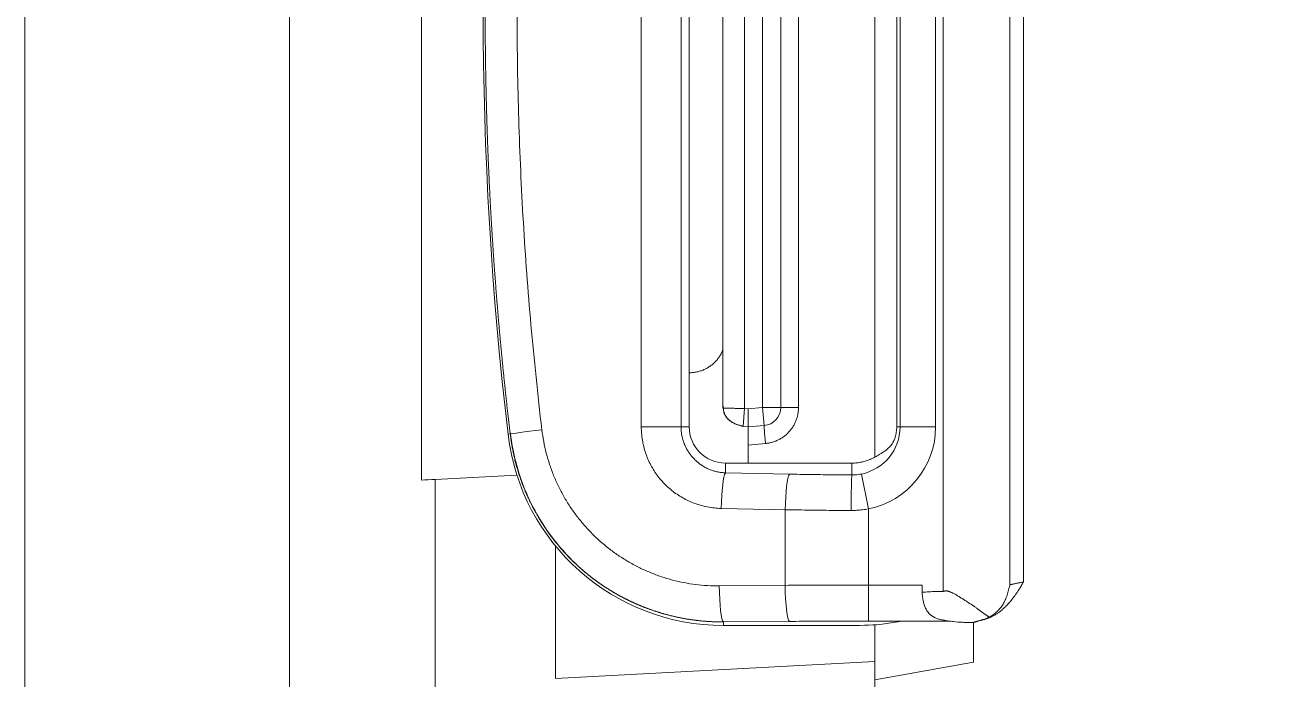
# Model space of a CAD drawing. Header units: inches. Extents: x 21126 to 21898, y -6726 to -5634.
# Drawn here: x 21640.9 to 21675.48, y -6540.4 to -6522.29 of the extents above; entities that cross this region are included whole.
import ezdxf

# ---------------------------------------------------------------- set-up
doc = ezdxf.new("R2010")
doc.units = ezdxf.units.IN
doc.header["$LTSCALE"] = 4.84
doc.header["$MEASUREMENT"] = 0
doc.linetypes.add('CENTER', pattern=[0.6, 0.375, -0.075, 0.075, -0.075])
doc.layers.get('0').update_dxf_attribs({"linetype": 'CONTINUOUS', "lineweight": 13})

msp = doc.modelspace()

# ---------------------------------------------------------------- linework, layer by layer
at = {"ltscale": 0.5}
for p, q in [((21640.901, -6483.814), (21640.901, -6560.023)), ((21648.217, -6483.687), (21648.217, -6560.15)), ((21666.304, -6537.972), (21666.304, -6505.865)), ((21668.146, -6506.048), (21668.146, -6537.789)), ((21668.522, -6537.71), (21668.522, -6506.127)), ((21651.873, -6508.945), (21651.873, -6534.892)), ((21664.406, -6534.257), (21664.406, -6509.58)), ((21664.406, -6534.257), (21664.406, -6509.58)), ((21657.949, -6510.419), (21657.949, -6533.419)), ((21659.049, -6510.419), (21659.049, -6533.419)), ((21665.014, -6510.419), (21665.014, -6533.419)), ((21665.107, -6533.419), (21665.107, -6510.419)), ((21666.091, -6533.419), (21666.091, -6510.419)), ((21660.206, -6510.938), (21660.206, -6532.899)), ((21660.806, -6510.929), (21660.806, -6532.908)), ((21661.306, -6510.955), (21661.306, -6532.882)), ((21661.806, -6510.955), (21661.806, -6532.882)), ((21662.298, -6532.882), (21662.298, -6510.955)), ((21659.276, -6531.919), (21659.276, -6511.919)), ((21659.276, -6531.919), (21659.276, -6533.419)), ((21660.763, -6533.398), (21660.806, -6532.908)), ((21660.906, -6532.917), (21660.806, -6532.908)), ((21661.306, -6532.882), (21660.906, -6532.917)), ((21661.806, -6532.882), (21661.306, -6532.882)), ((21661.35, -6533.38), (21661.306, -6532.882)), ((21662.298, -6532.882), (21661.806, -6532.882)), ((21660.763, -6533.406), (21660.763, -6533.398)), ((21661.35, -6533.38), (21660.906, -6533.419)), ((21654.323, -6533.614), (21654.263, -6533.621)), ((21659.049, -6533.419), (21657.949, -6533.419)), ((21659.049, -6533.419), (21659.276, -6533.419)), ((21660.906, -6533.419), (21660.763, -6533.406)), ((21660.906, -6533.92), (21660.906, -6533.419)), ((21665.107, -6533.419), (21665.014, -6533.419)), ((21665.107, -6533.419), (21666.091, -6533.419)), ((21660.906, -6533.92), (21661.385, -6533.878)), ((21660.906, -6534.419), (21660.906, -6533.92)), ((21660.276, -6534.419), (21663.706, -6534.419)), ((21660.276, -6534.691), (21660.276, -6534.419)), ((21663.776, -6534.748), (21663.776, -6534.419)), ((21654.51, -6534.754), (21652.246, -6534.872)), ((21660.276, -6534.691), (21662.045, -6534.727)), ((21664.037, -6534.723), (21664.23, -6535.689)), ((21652.246, -6560.162), (21652.246, -6534.872)), ((21660.161, -6535.675), (21661.93, -6535.711)), ((21661.93, -6535.711), (21661.93, -6537.806)), ((21664.23, -6537.797), (21664.23, -6535.689)), ((21655.578, -6536.718), (21655.578, -6540.381)), ((21661.93, -6537.806), (21660.107, -6537.821)), ((21664.23, -6538.795), (21664.23, -6537.797)), ((21665.717, -6537.797), (21664.23, -6537.797)), ((21665.717, -6537.797), (21665.717, -6537.996)), ((21662.045, -6538.804), (21660.222, -6538.818)), ((21660.222, -6538.818), (21660.222, -6538.919)), ((21663.706, -6538.919), (21660.222, -6538.919)), ((21665.169, -6538.795), (21664.23, -6538.795)), ((21664.406, -6539.918), (21664.406, -6538.898)), ((21664.406, -6539.919), (21664.406, -6538.898)), ((21665.169, -6538.795), (21664.613, -6538.878)), ((21665.153, -6538.797), (21665.773, -6538.797)), ((21666.489, -6538.797), (21665.773, -6538.797)), ((21667.136, -6539.937), (21667.136, -6538.843)), ((21664.406, -6539.919), (21655.578, -6540.381)), ((21664.406, -6542.419), (21664.406, -6539.919)), ((21664.406, -6540.419), (21667.136, -6539.937))]:
    msp.add_line(p, q, dxfattribs=at)
for centre, radius, start, end in [((21753.576, -6521.919), 100, 173.27987, 186.72013), ((21661.306, -6532.882), 0.5, 274.9999, 0), ((21660.222, -6532.919), 6, 186.7201, 270), ((21660.276, -6533.419), 1, 180, 270), ((21663.776, -6533.419), 1.33, 281.3098, 0), ((21663.776, -6533.419), 2.315, 281.3098, 0)]:
    msp.add_arc(centre, radius, start, end, dxfattribs=at)
for centre, major_axis, ratio, start_param, end_param in [((21661.393, -6533.878), (-0.044, 0.498), 0.017386, 0, 1.569275), ((21655.314, -6533.497), (-0.993, -0.118), 0.013658, 4.826857, 6.213366), ((21664.123, -6533.419), (0.916, 0), 0.925751, 5.276556, 5.660172), ((21663.706, -6534.595), (-1, 0), 0.176327, 4.642647, 4.712389), ((21660.276, -6535.675), (0.02, 1), 0.114997, 0.175711, 1.573144), ((21662.045, -6535.711), (0.02, 1), 0.114997, 0.175711, 1.573144), ((21663.776, -6535.733), (0.004, 1), 0.023897, 0.174583, 1.570897), ((21660.222, -6537.821), (0.008, -1), 0.115017, 4.711458, 6.212905), ((21662.045, -6537.806), (0.008, -1), 0.115017, 4.711458, 6.212905), ((21663.706, -6538.849), (1, 0), 0.069927, 4.712389, 5.846853)]:
    msp.add_ellipse(centre, major_axis=major_axis, ratio=ratio, start_param=start_param, end_param=end_param, dxfattribs=at)
at = {"color": 1, "linetype": 'CENTER'}
msp.add_spline([(21664.406, -6573.251), (21672.474, -6607.527), (21696.26, -6624.872), (21733.06, -6611.227), (21746.807, -6557.476), (21746.807, -6524.77), (21753.62, -6485.482)], degree=3, dxfattribs=at)
at = {"ltscale": 0.5}
for points, knots in [([(21654.323, -6533.614), (21654.317, -6533.562), (21654.305, -6533.458), (21654.287, -6533.303), (21654.269, -6533.148), (21654.251, -6532.993), (21654.234, -6532.837), (21654.217, -6532.682), (21654.2, -6532.526), (21654.184, -6532.371), (21654.167, -6532.216), (21654.151, -6532.06), (21654.135, -6531.905), (21654.12, -6531.749), (21654.104, -6531.594), (21654.089, -6531.438), (21654.074, -6531.282), (21654.06, -6531.127), (21654.045, -6530.971), (21654.031, -6530.816), (21654.017, -6530.66), (21654.003, -6530.504), (21653.99, -6530.348), (21653.977, -6530.193), (21653.964, -6530.037), (21653.951, -6529.881), (21653.939, -6529.725), (21653.927, -6529.57), (21653.915, -6529.414), (21653.903, -6529.258), (21653.892, -6529.102), (21653.88, -6528.946), (21653.869, -6528.79), (21653.859, -6528.634), (21653.848, -6528.478), (21653.838, -6528.322), (21653.828, -6528.166), (21653.818, -6528.01), (21653.809, -6527.854), (21653.8, -6527.698), (21653.791, -6527.542), (21653.782, -6527.386), (21653.773, -6527.23), (21653.765, -6527.074), (21653.757, -6526.918), (21653.749, -6526.762), (21653.742, -6526.606), (21653.735, -6526.45), (21653.728, -6526.293), (21653.721, -6526.137), (21653.714, -6525.981), (21653.708, -6525.825), (21653.702, -6525.669), (21653.696, -6525.513), (21653.691, -6525.356), (21653.685, -6525.2), (21653.68, -6525.044), (21653.676, -6524.888), (21653.671, -6524.732), (21653.667, -6524.575), (21653.663, -6524.419), (21653.659, -6524.263), (21653.655, -6524.107), (21653.652, -6523.95), (21653.649, -6523.794), (21653.646, -6523.638), (21653.643, -6523.481), (21653.641, -6523.325), (21653.639, -6523.169), (21653.637, -6523.013), (21653.635, -6522.856), (21653.634, -6522.7), (21653.633, -6522.544), (21653.632, -6522.387), (21653.632, -6522.231), (21653.631, -6522.075), (21653.631, -6521.971), (21653.631, -6521.919)], [0, 0, 0, 0, 0.013334, 0.026667, 0.040001, 0.053335, 0.066668, 0.080002, 0.093335, 0.106669, 0.120002, 0.133336, 0.146669, 0.160003, 0.173337, 0.18667, 0.200003, 0.213337, 0.22667, 0.240004, 0.253337, 0.266671, 0.280004, 0.293338, 0.306671, 0.320004, 0.333338, 0.346671, 0.360005, 0.373338, 0.386671, 0.400005, 0.413338, 0.426671, 0.440005, 0.453338, 0.466671, 0.480005, 0.493338, 0.506671, 0.520004, 0.533338, 0.546671, 0.560004, 0.573338, 0.586671, 0.600004, 0.613337, 0.626671, 0.640004, 0.653337, 0.66667, 0.680003, 0.693337, 0.70667, 0.720003, 0.733336, 0.74667, 0.760003, 0.773336, 0.786669, 0.800002, 0.813336, 0.826669, 0.840002, 0.853335, 0.866668, 0.880001, 0.893335, 0.906668, 0.920001, 0.933334, 0.946667, 0.96, 0.973334, 0.986667, 1, 1, 1, 1]), ([(21655.199, -6533.497), (21655.083, -6532.52), (21654.883, -6530.581), (21654.674, -6527.755), (21654.545, -6524.903), (21654.514, -6522.954), (21654.514, -6521.962), (21654.514, -6521.919)], [0, 0, 0, 0, 0.24714, 0.494281, 0.741421, 0.988561, 1, 1, 1, 1]), ([(21659.276, -6531.919), (21659.311, -6531.919), (21659.381, -6531.915), (21659.485, -6531.898), (21659.586, -6531.871), (21659.684, -6531.834), (21659.777, -6531.786), (21659.865, -6531.729), (21659.947, -6531.663), (21660.021, -6531.589), (21660.087, -6531.507), (21660.144, -6531.42), (21660.183, -6531.342), (21660.203, -6531.294), (21660.21, -6531.278)], [0, 0, 0, 0, 0.086998, 0.173997, 0.260995, 0.347994, 0.434992, 0.521991, 0.608989, 0.695988, 0.782986, 0.869985, 0.956983, 1, 1, 1, 1]), ([(21660.22, -6532.852), (21660.217, -6532.891), (21660.219, -6532.966), (21660.254, -6533.075), (21660.316, -6533.17), (21660.399, -6533.247), (21660.495, -6533.307), (21660.594, -6533.35), (21660.687, -6533.38), (21660.739, -6533.393), (21660.763, -6533.398)], [0, 0, 0, 0, 0.128483, 0.260979, 0.396852, 0.533023, 0.665155, 0.78899, 0.901252, 1, 1, 1, 1]), ([(21660.217, -6532.899), (21660.217, -6532.923), (21660.223, -6532.983), (21660.253, -6533.078), (21660.314, -6533.172), (21660.394, -6533.248), (21660.486, -6533.307), (21660.581, -6533.349), (21660.671, -6533.378), (21660.723, -6533.392), (21660.747, -6533.397)], [0, 0, 0, 0, 0.08669, 0.22769, 0.371283, 0.514262, 0.652291, 0.781175, 0.897703, 1, 1, 1, 1]), ([(21660.806, -6532.908), (21660.783, -6532.908), (21660.738, -6532.907), (21660.673, -6532.906), (21660.608, -6532.905), (21660.546, -6532.904), (21660.488, -6532.903), (21660.433, -6532.902), (21660.383, -6532.902), (21660.338, -6532.901), (21660.299, -6532.9), (21660.266, -6532.9), (21660.24, -6532.9), (21660.226, -6532.899), (21660.22, -6532.899), (21660.219, -6532.899)], [0, 0, 0, 0, 0.081802, 0.163604, 0.245406, 0.327208, 0.409011, 0.490813, 0.572615, 0.654417, 0.736219, 0.818021, 0.899823, 0.981625, 1, 1, 1, 1]), ([(21660.724, -6533.403), (21660.724, -6533.403), (21660.725, -6533.403), (21660.726, -6533.402), (21660.727, -6533.402), (21660.728, -6533.401), (21660.728, -6533.4), (21660.729, -6533.399), (21660.73, -6533.396), (21660.73, -6533.394), (21660.73, -6533.393), (21660.73, -6533.393)], [0, 0, 0, 0, 0.124961, 0.249922, 0.374883, 0.499844, 0.624805, 0.749766, 0.874727, 0.999688, 1, 1, 1, 1]), ([(21660.728, -6533.394), (21660.735, -6533.395), (21660.747, -6533.397), (21660.759, -6533.399), (21660.764, -6533.4)], [0, 0, 0, 0, 0.568322, 1, 1, 1, 1]), ([(21660.222, -6538.818), (21660.209, -6538.818), (21660.183, -6538.819), (21660.144, -6538.818), (21660.104, -6538.818), (21660.066, -6538.817), (21660.027, -6538.816), (21659.988, -6538.815), (21659.95, -6538.814), (21659.911, -6538.812), (21659.873, -6538.81), (21659.835, -6538.808), (21659.797, -6538.806), (21659.759, -6538.803), (21659.722, -6538.8), (21659.684, -6538.797), (21659.647, -6538.794), (21659.61, -6538.791), (21659.573, -6538.787), (21659.536, -6538.783), (21659.499, -6538.779), (21659.463, -6538.774), (21659.426, -6538.77), (21659.39, -6538.765), (21659.354, -6538.76), (21659.318, -6538.755), (21659.283, -6538.749), (21659.247, -6538.744), (21659.212, -6538.738), (21659.177, -6538.732), (21659.142, -6538.726), (21659.107, -6538.72), (21659.072, -6538.713), (21659.038, -6538.706), (21659.003, -6538.699), (21658.969, -6538.692), (21658.935, -6538.685), (21658.901, -6538.678), (21658.868, -6538.67), (21658.834, -6538.662), (21658.801, -6538.654), (21658.768, -6538.646), (21658.735, -6538.638), (21658.702, -6538.63), (21658.67, -6538.621), (21658.637, -6538.612), (21658.605, -6538.604), (21658.573, -6538.595), (21658.541, -6538.586), (21658.51, -6538.576), (21658.478, -6538.567), (21658.447, -6538.557), (21658.416, -6538.548), (21658.385, -6538.538), (21658.354, -6538.528), (21658.324, -6538.518), (21658.293, -6538.508), (21658.263, -6538.497), (21658.233, -6538.487), (21658.203, -6538.477), (21658.174, -6538.466), (21658.144, -6538.455), (21658.115, -6538.444), (21658.086, -6538.433), (21658.057, -6538.422), (21658.028, -6538.411), (21658, -6538.4), (21657.971, -6538.388), (21657.943, -6538.377), (21657.915, -6538.365), (21657.887, -6538.354), (21657.86, -6538.342), (21657.832, -6538.33), (21657.805, -6538.318), (21657.778, -6538.306), (21657.751, -6538.294), (21657.725, -6538.282), (21657.698, -6538.27), (21657.672, -6538.258), (21657.646, -6538.245), (21657.62, -6538.233), (21657.594, -6538.22), (21657.568, -6538.208), (21657.543, -6538.195), (21657.518, -6538.182), (21657.493, -6538.17), (21657.468, -6538.157), (21657.443, -6538.144), (21657.419, -6538.131), (21657.395, -6538.118), (21657.371, -6538.105), (21657.347, -6538.092), (21657.323, -6538.079), (21657.299, -6538.066), (21657.276, -6538.053), (21657.253, -6538.04), (21657.23, -6538.026), (21657.207, -6538.013), (21657.184, -6538), (21657.162, -6537.986), (21657.139, -6537.973), (21657.117, -6537.96), (21657.095, -6537.946), (21657.073, -6537.933), (21657.052, -6537.919), (21657.03, -6537.906), (21657.009, -6537.892), (21656.988, -6537.879), (21656.967, -6537.865), (21656.946, -6537.852), (21656.926, -6537.838), (21656.905, -6537.825), (21656.885, -6537.811), (21656.865, -6537.797), (21656.845, -6537.784), (21656.825, -6537.77), (21656.806, -6537.757), (21656.786, -6537.743), (21656.767, -6537.729), (21656.748, -6537.716), (21656.729, -6537.702), (21656.71, -6537.689), (21656.692, -6537.675), (21656.673, -6537.661), (21656.655, -6537.648), (21656.637, -6537.634), (21656.619, -6537.621), (21656.601, -6537.607), (21656.583, -6537.594), (21656.566, -6537.58), (21656.549, -6537.567), (21656.531, -6537.553), (21656.514, -6537.54), (21656.498, -6537.527), (21656.481, -6537.513), (21656.464, -6537.5), (21656.448, -6537.486), (21656.432, -6537.473), (21656.416, -6537.46), (21656.4, -6537.447), (21656.384, -6537.433), (21656.369, -6537.42), (21656.353, -6537.407), (21656.338, -6537.394), (21656.323, -6537.381), (21656.308, -6537.368), (21656.293, -6537.355), (21656.263, -6537.329), (21656.219, -6537.29), (21656.161, -6537.236), (21656.104, -6537.182), (21656.048, -6537.128), (21655.992, -6537.072), (21655.937, -6537.017), (21655.884, -6536.96), (21655.831, -6536.903), (21655.779, -6536.845), (21655.728, -6536.787), (21655.677, -6536.729), (21655.628, -6536.669), (21655.579, -6536.61), (21655.532, -6536.549), (21655.485, -6536.489), (21655.439, -6536.427), (21655.394, -6536.366), (21655.35, -6536.304), (21655.307, -6536.241), (21655.264, -6536.178), (21655.223, -6536.115), (21655.183, -6536.051), (21655.143, -6535.987), (21655.104, -6535.923), (21655.066, -6535.858), (21655.03, -6535.793), (21654.994, -6535.728), (21654.959, -6535.662), (21654.924, -6535.596), (21654.891, -6535.529), (21654.859, -6535.463), (21654.828, -6535.396), (21654.797, -6535.329), (21654.767, -6535.262), (21654.739, -6535.194), (21654.711, -6535.127), (21654.684, -6535.059), (21654.658, -6534.991), (21654.633, -6534.923), (21654.609, -6534.854), (21654.585, -6534.786), (21654.563, -6534.717), (21654.541, -6534.649), (21654.521, -6534.58), (21654.501, -6534.511), (21654.482, -6534.442), (21654.464, -6534.373), (21654.447, -6534.304), (21654.431, -6534.235), (21654.415, -6534.166), (21654.401, -6534.097), (21654.387, -6534.028), (21654.374, -6533.959), (21654.363, -6533.89), (21654.351, -6533.821), (21654.341, -6533.752), (21654.332, -6533.683), (21654.326, -6533.637), (21654.323, -6533.614)], [0, 0, 0, 0, 0.004578, 0.009141, 0.013688, 0.018219, 0.022735, 0.027235, 0.031718, 0.036187, 0.040639, 0.045076, 0.049497, 0.053902, 0.058291, 0.062665, 0.067022, 0.071364, 0.075691, 0.080001, 0.084296, 0.088575, 0.092838, 0.097085, 0.101316, 0.105532, 0.109732, 0.113916, 0.118084, 0.122237, 0.126374, 0.130494, 0.1346, 0.138689, 0.142762, 0.14682, 0.150862, 0.154888, 0.158898, 0.162892, 0.166871, 0.170833, 0.17478, 0.178711, 0.182626, 0.186526, 0.190409, 0.194277, 0.198129, 0.201965, 0.205785, 0.209589, 0.213378, 0.21715, 0.220907, 0.224648, 0.228373, 0.232082, 0.235775, 0.239453, 0.243114, 0.24676, 0.25039, 0.254004, 0.257602, 0.261184, 0.264751, 0.268301, 0.271836, 0.275355, 0.278858, 0.282345, 0.285816, 0.289271, 0.29271, 0.296134, 0.299541, 0.302933, 0.306309, 0.309669, 0.313013, 0.316341, 0.319653, 0.32295, 0.32623, 0.329495, 0.332743, 0.335976, 0.339193, 0.342394, 0.345579, 0.348748, 0.351901, 0.355038, 0.358159, 0.361265, 0.364354, 0.367428, 0.370486, 0.373527, 0.376553, 0.379563, 0.382557, 0.385535, 0.388497, 0.391443, 0.394374, 0.397288, 0.400186, 0.403069, 0.405936, 0.408786, 0.411621, 0.414439, 0.417242, 0.420029, 0.4228, 0.425555, 0.428294, 0.431017, 0.433724, 0.436415, 0.439091, 0.44175, 0.444393, 0.447021, 0.449632, 0.452228, 0.454807, 0.457371, 0.459918, 0.46245, 0.464966, 0.467465, 0.469949, 0.472417, 0.474869, 0.477305, 0.479725, 0.482129, 0.484517, 0.486889, 0.489245, 0.491585, 0.493909, 0.496217, 0.498509, 0.500785, 0.509955, 0.519105, 0.528235, 0.537346, 0.546437, 0.555508, 0.564559, 0.573591, 0.582603, 0.591595, 0.600568, 0.609521, 0.618454, 0.627367, 0.636261, 0.645135, 0.653989, 0.662823, 0.671638, 0.680433, 0.689208, 0.697963, 0.706699, 0.715415, 0.724111, 0.732788, 0.741444, 0.750081, 0.758698, 0.767296, 0.775873, 0.784431, 0.792969, 0.801487, 0.809986, 0.818465, 0.826924, 0.835363, 0.843783, 0.852182, 0.860562, 0.868923, 0.877263, 0.885584, 0.893885, 0.902166, 0.910427, 0.918669, 0.926891, 0.935093, 0.943276, 0.951438, 0.959581, 0.967704, 0.975808, 0.983892, 0.991956, 1, 1, 1, 1]), ([(21654.331, -6533.612), (21654.36, -6533.856), (21654.445, -6534.32), (21654.647, -6534.972), (21654.932, -6535.629), (21655.304, -6536.257), (21655.748, -6536.822), (21656.162, -6537.245), (21656.429, -6537.472), (21656.549, -6537.566)], [0, 0, 0, 0, 0.157965, 0.304328, 0.439093, 0.619422, 0.773712, 0.901963, 1, 1, 1, 1]), ([(21665.014, -6533.419), (21665.014, -6533.468), (21665.011, -6533.517), (21665, -6533.589), (21664.995, -6533.613), (21664.984, -6533.66), (21664.978, -6533.682), (21664.964, -6533.726), (21664.957, -6533.747), (21664.945, -6533.777), (21664.94, -6533.787), (21664.932, -6533.806), (21664.927, -6533.815), (21664.914, -6533.842), (21664.905, -6533.858), (21664.891, -6533.88), (21664.886, -6533.888), (21664.876, -6533.901), (21664.872, -6533.908), (21664.867, -6533.914)], [0, 0, 0, 0, 0.25, 0.25, 0.375, 0.375, 0.5, 0.5, 0.625, 0.625, 0.6875, 0.6875, 0.75, 0.75, 0.875, 0.875, 0.9375, 0.9375, 1, 1, 1, 1]), ([(21664.613, -6534.135), (21664.594, -6534.147), (21664.572, -6534.16), (21664.525, -6534.19), (21664.5, -6534.206), (21664.458, -6534.23), (21664.444, -6534.238), (21664.414, -6534.255), (21664.398, -6534.263), (21664.351, -6534.288), (21664.317, -6534.303), (21664.246, -6534.333), (21664.209, -6534.347), (21664.149, -6534.366), (21664.129, -6534.372), (21664.088, -6534.383), (21664.067, -6534.388), (21664.003, -6534.401), (21663.959, -6534.408), (21663.892, -6534.415), (21663.869, -6534.417), (21663.823, -6534.419), (21663.799, -6534.419), (21663.776, -6534.419)], [0, 0, 0, 0, 0.125, 0.125, 0.25, 0.25, 0.3125, 0.3125, 0.375, 0.375, 0.5, 0.5, 0.625, 0.625, 0.6875, 0.6875, 0.75, 0.75, 0.875, 0.875, 0.9375, 0.9375, 1, 1, 1, 1]), ([(21667.134, -6538.836), (21667.152, -6538.831), (21667.19, -6538.821), (21667.245, -6538.805), (21667.298, -6538.79), (21667.351, -6538.776), (21667.403, -6538.762), (21667.453, -6538.748), (21667.502, -6538.732), (21667.55, -6538.715), (21667.596, -6538.695), (21667.64, -6538.674), (21667.683, -6538.652), (21667.724, -6538.629), (21667.764, -6538.605), (21667.801, -6538.581), (21667.844, -6538.551), (21667.892, -6538.514), (21667.946, -6538.47), (21667.997, -6538.424), (21668.046, -6538.376), (21668.093, -6538.326), (21668.138, -6538.275), (21668.173, -6538.233), (21668.199, -6538.2), (21668.218, -6538.177), (21668.238, -6538.151), (21668.259, -6538.122), (21668.281, -6538.092), (21668.305, -6538.059), (21668.33, -6538.023), (21668.355, -6537.985), (21668.381, -6537.944), (21668.408, -6537.902), (21668.435, -6537.857), (21668.463, -6537.809), (21668.492, -6537.76), (21668.512, -6537.727), (21668.522, -6537.71)], [0, 0, 0, 0, 0.031454, 0.062236, 0.092343, 0.121773, 0.150522, 0.178636, 0.206379, 0.233745, 0.260681, 0.287136, 0.313065, 0.338426, 0.363186, 0.387313, 0.410784, 0.447828, 0.48495, 0.522068, 0.559108, 0.596009, 0.632724, 0.669218, 0.683853, 0.699996, 0.71762, 0.736691, 0.757178, 0.779046, 0.802262, 0.826792, 0.852606, 0.879674, 0.907968, 0.937465, 0.968147, 1, 1, 1, 1]), ([(21668.146, -6537.789), (21668.143, -6537.801), (21668.14, -6537.813), (21668.134, -6537.837), (21668.131, -6537.849), (21668.122, -6537.885), (21668.11, -6537.933), (21668.097, -6537.98), (21668.083, -6538.027), (21668.076, -6538.051), (21668.061, -6538.097), (21668.053, -6538.12), (21668.037, -6538.165), (21668.028, -6538.187), (21668, -6538.25), (21667.979, -6538.29), (21667.945, -6538.346), (21667.933, -6538.365), (21667.907, -6538.4), (21667.894, -6538.418), (21667.852, -6538.469), (21667.823, -6538.501), (21667.76, -6538.56), (21667.726, -6538.588), (21667.655, -6538.639), (21667.617, -6538.662), (21667.576, -6538.683)], [0, 0, 0, 0, 0.03125, 0.03125, 0.0625, 0.0625, 0.125, 0.1875, 0.1875, 0.25, 0.25, 0.3125, 0.3125, 0.375, 0.375, 0.5, 0.5, 0.5625, 0.5625, 0.625, 0.625, 0.75, 0.75, 0.875, 0.875, 1, 1, 1, 1]), ([(21668.522, -6537.71), (21668.508, -6537.713), (21668.48, -6537.719), (21668.438, -6537.728), (21668.397, -6537.736), (21668.358, -6537.744), (21668.321, -6537.752), (21668.286, -6537.76), (21668.253, -6537.766), (21668.223, -6537.773), (21668.197, -6537.778), (21668.173, -6537.783), (21668.157, -6537.787), (21668.148, -6537.788), (21668.146, -6537.789)], [0, 0, 0, 0, 0.087594, 0.175188, 0.262782, 0.350376, 0.43797, 0.525564, 0.613158, 0.700752, 0.788346, 0.87594, 0.963534, 1, 1, 1, 1]), ([(21666.304, -6537.972), (21666.271, -6537.973), (21666.203, -6537.974), (21666.103, -6537.977), (21666.005, -6537.98), (21665.907, -6537.985), (21665.812, -6537.99), (21665.749, -6537.994), (21665.717, -6537.996)], [0, 0, 0, 0, 0.172019, 0.343171, 0.511308, 0.676662, 0.839474, 1, 1, 1, 1]), ([(21665.717, -6537.996), (21665.721, -6538.041), (21665.725, -6538.084), (21665.734, -6538.148), (21665.737, -6538.169), (21665.744, -6538.211), (21665.748, -6538.231), (21665.761, -6538.291), (21665.771, -6538.328), (21665.79, -6538.382), (21665.796, -6538.4), (21665.81, -6538.434), (21665.818, -6538.45), (21665.859, -6538.529), (21665.899, -6538.581), (21665.999, -6538.667), (21666.056, -6538.699), (21666.138, -6538.729), (21666.155, -6538.734), (21666.189, -6538.744), (21666.207, -6538.749), (21666.242, -6538.757), (21666.26, -6538.76), (21666.297, -6538.767), (21666.353, -6538.778), (21666.412, -6538.787), (21666.472, -6538.796), (21666.492, -6538.799), (21666.534, -6538.804), (21666.555, -6538.806), (21666.66, -6538.818), (21666.747, -6538.825), (21666.881, -6538.832), (21666.926, -6538.834), (21667.016, -6538.837), (21667.061, -6538.837), (21667.106, -6538.838)], [0, 0, 0, 0, 0.0625, 0.0625, 0.09375, 0.09375, 0.125, 0.125, 0.1875, 0.1875, 0.21875, 0.21875, 0.25, 0.25, 0.375, 0.375, 0.5, 0.5, 0.53125, 0.53125, 0.5625, 0.5625, 0.59375, 0.59375, 0.625, 0.6875, 0.6875, 0.71875, 0.71875, 0.75, 0.75, 0.875, 0.875, 0.9375, 0.9375, 1, 1, 1, 1]), ([(21667.576, -6538.683), (21667.572, -6538.681), (21667.564, -6538.676), (21667.551, -6538.669), (21667.538, -6538.661), (21667.526, -6538.654), (21667.513, -6538.646), (21667.501, -6538.638), (21667.488, -6538.63), (21667.476, -6538.622), (21667.464, -6538.613), (21667.451, -6538.605), (21667.439, -6538.597), (21667.427, -6538.588), (21667.415, -6538.579), (21667.403, -6538.571), (21667.391, -6538.562), (21667.38, -6538.553), (21667.368, -6538.545), (21667.356, -6538.536), (21667.345, -6538.527), (21667.333, -6538.518), (21667.321, -6538.509), (21667.31, -6538.501), (21667.29, -6538.485), (21667.262, -6538.463), (21667.226, -6538.436), (21667.191, -6538.41), (21667.161, -6538.388), (21667.134, -6538.37), (21667.111, -6538.355), (21667.086, -6538.339), (21667.06, -6538.322), (21667.032, -6538.304), (21666.986, -6538.275), (21666.923, -6538.234), (21666.842, -6538.183), (21666.76, -6538.131), (21666.695, -6538.091), (21666.646, -6538.062), (21666.615, -6538.045), (21666.585, -6538.029), (21666.555, -6538.014), (21666.525, -6538), (21666.501, -6537.989), (21666.481, -6537.981), (21666.465, -6537.975), (21666.45, -6537.971), (21666.435, -6537.967), (21666.42, -6537.964), (21666.405, -6537.962), (21666.39, -6537.961), (21666.376, -6537.961), (21666.361, -6537.961), (21666.347, -6537.962), (21666.333, -6537.965), (21666.318, -6537.968), (21666.309, -6537.97), (21666.304, -6537.972)], [0, 0, 0, 0, 0.01139, 0.022733, 0.034029, 0.045273, 0.056466, 0.067603, 0.078684, 0.089707, 0.10067, 0.111571, 0.12241, 0.133184, 0.143893, 0.154535, 0.165111, 0.175618, 0.186056, 0.196426, 0.206725, 0.216955, 0.227115, 0.237205, 0.247226, 0.279889, 0.311166, 0.341131, 0.369879, 0.387125, 0.405903, 0.426007, 0.447321, 0.469766, 0.493266, 0.556237, 0.618865, 0.681445, 0.744371, 0.767862, 0.79058, 0.812592, 0.833958, 0.854734, 0.874971, 0.885721, 0.89616, 0.906316, 0.91622, 0.925902, 0.935397, 0.944743, 0.953977, 0.963141, 0.972279, 0.981437, 0.990661, 1, 1, 1, 1]), ([(21667.106, -6538.838), (21667.15, -6538.825), (21667.192, -6538.813), (21667.275, -6538.79), (21667.326, -6538.775), (21667.376, -6538.761), (21667.396, -6538.756), (21667.405, -6538.753), (21667.434, -6538.744), (21667.472, -6538.731), (21667.507, -6538.716), (21667.543, -6538.7), (21667.56, -6538.692), (21667.576, -6538.683)], [0, 0, 0, 0, 0.25, 0.25, 0.5, 0.5625, 0.5625, 0.625, 0.625, 0.75, 0.875, 0.875, 1, 1, 1, 1]), ([(21667.11, -6538.837), (21667.111, -6538.837), (21667.111, -6538.837), (21667.115, -6538.837), (21667.118, -6538.837), (21667.126, -6538.836), (21667.13, -6538.836), (21667.136, -6538.836)], [0, 0, 0, 0, 0.1724, 0.1724, 0.5862, 0.5862, 1, 1, 1, 1])]:
    msp.add_open_spline(points, degree=3, knots=knots, dxfattribs=at)
for points in [[(21660.906, -6533.419), (21660.906, -6533.419), (21660.906, -6533.416), (21660.906, -6533.405), (21660.906, -6533.387), (21660.906, -6533.362), (21660.906, -6533.331), (21660.906, -6533.294), (21660.906, -6533.251), (21660.906, -6533.203), (21660.906, -6533.151), (21660.906, -6533.095), (21660.906, -6533.037), (21660.906, -6532.977), (21660.906, -6532.937), (21660.906, -6532.917)], [(21661.385, -6533.878), (21661.418, -6533.875), (21661.483, -6533.866), (21661.579, -6533.843), (21661.672, -6533.81), (21661.762, -6533.769), (21661.847, -6533.719), (21661.927, -6533.661), (21662, -6533.595), (21662.067, -6533.523), (21662.126, -6533.444), (21662.178, -6533.36), (21662.221, -6533.271), (21662.254, -6533.178), (21662.279, -6533.082), (21662.294, -6532.982), (21662.298, -6532.915), (21662.298, -6532.882)], [(21660.107, -6537.821), (21659.997, -6537.822), (21659.778, -6537.816), (21659.455, -6537.786), (21659.133, -6537.735), (21658.816, -6537.662), (21658.504, -6537.569), (21658.199, -6537.455), (21657.903, -6537.321), (21657.616, -6537.168), (21657.339, -6536.996), (21657.075, -6536.807), (21656.825, -6536.6), (21656.588, -6536.377), (21656.367, -6536.14), (21656.162, -6535.888), (21655.974, -6535.623), (21655.804, -6535.347), (21655.653, -6535.06), (21655.521, -6534.763), (21655.409, -6534.46), (21655.317, -6534.146), (21655.245, -6533.824), (21655.212, -6533.606), (21655.199, -6533.497)], [(21657.949, -6533.419), (21657.949, -6533.481), (21657.955, -6533.604), (21657.977, -6533.784), (21658.014, -6533.964), (21658.065, -6534.139), (21658.13, -6534.31), (21658.209, -6534.475), (21658.301, -6534.633), (21658.406, -6534.784), (21658.523, -6534.925), (21658.651, -6535.057), (21658.789, -6535.178), (21658.936, -6535.287), (21659.093, -6535.384), (21659.256, -6535.468), (21659.427, -6535.539), (21659.601, -6535.596), (21659.783, -6535.638), (21659.971, -6535.666), (21660.097, -6535.674), (21660.161, -6535.675)], [(21659.049, -6533.419), (21659.049, -6533.453), (21659.052, -6533.521), (21659.064, -6533.621), (21659.084, -6533.721), (21659.112, -6533.819), (21659.148, -6533.914), (21659.191, -6534.006), (21659.242, -6534.094), (21659.299, -6534.178), (21659.363, -6534.258), (21659.434, -6534.332), (21659.51, -6534.4), (21659.592, -6534.463), (21659.678, -6534.518), (21659.769, -6534.567), (21659.864, -6534.608), (21659.962, -6534.641), (21660.064, -6534.666), (21660.169, -6534.684), (21660.24, -6534.689), (21660.276, -6534.691)], [(21662.045, -6534.727), (21662.237, -6534.731), (21662.62, -6534.737), (21663.198, -6534.744), (21663.583, -6534.747), (21663.776, -6534.748)], [(21663.776, -6534.748), (21663.805, -6534.748), (21663.864, -6534.747), (21663.95, -6534.738), (21664.008, -6534.729), (21664.037, -6534.723)], [(21652.246, -6534.872), (21652.12, -6534.879), (21651.995, -6534.886), (21651.873, -6534.892)], [(21661.93, -6535.711), (21662.132, -6535.715), (21662.536, -6535.722), (21663.143, -6535.729), (21663.549, -6535.732), (21663.752, -6535.733)], [(21663.752, -6535.733), (21663.806, -6535.733), (21663.912, -6535.73), (21664.072, -6535.715), (21664.177, -6535.699), (21664.23, -6535.689)], [(21664.23, -6537.797), (21663.974, -6537.797), (21663.462, -6537.798), (21662.695, -6537.801), (21662.184, -6537.804), (21661.93, -6537.806)], [(21664.23, -6538.795), (21663.987, -6538.795), (21663.5, -6538.795), (21662.771, -6538.798), (21662.287, -6538.802), (21662.045, -6538.804)]]:
    msp.add_open_spline(points, degree=3, dxfattribs=at)

doc.saveas('drawing.dxf')
